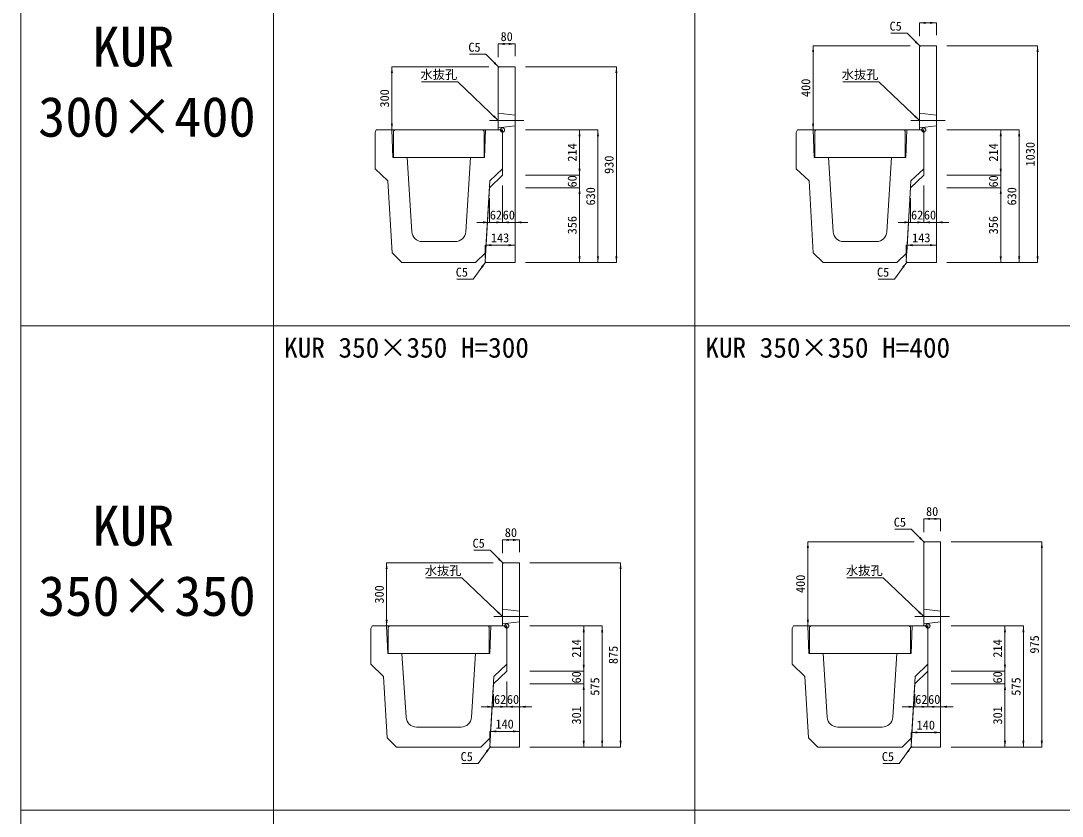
# Model space of a CAD drawing. Units: millimetres at full size, sheet at 1:40. Extents: x 86 to 35886, y -15691 to 10257.
# Drawn here: x 18686 to 23631, y -8769 to -4992 of the extents above; entities that cross this region are included whole.
import ezdxf
from ezdxf.enums import TextEntityAlignment as Align

# ---------------------------------------------------------------- set-up
doc = ezdxf.new("R2010")
doc.units = ezdxf.units.MM
doc.header["$LTSCALE"] = 40
doc.header["$PDMODE"] = 32
doc.header["$PDSIZE"] = 20
doc.linetypes.add('DASHED', pattern=[7.5, 6, -1.5])
doc.linetypes.add('USER1', pattern=[28.575, 19.05, -3.175, 3.175, -3.175])
for name, color, linetype, lineweight in [('パネックスKUR', 2, 'Continuous', 20), ('図枠', 5, 'Continuous', 13), ('寸法線', 7, 'Continuous', 13), ('引出線', 4, 'Continuous', 13), ('本体', 2, 'Continuous', 13), ('補助線', 8, 'USER1', 13)]:
    doc.layers.add(name, color=color, linetype=linetype, lineweight=lineweight)
doc.layers.add('文字', color=7, linetype='Continuous')
doc.styles.add('ＭＳ ゴシック', font='')
doc.styles.get('ＭＳ ゴシック').set_extended_font_data('MS Gothic')

# ---------------------------------------------------------------- blocks, each defined once
blk = doc.blocks.new('filled_arrow')
at = {"color": 0, "linetype": 'Continuous', "lineweight": -2}
blk.add_solid([(7.5, 1.25), (0, 0), (7.5, -1.25)], dxfattribs=at)

msp = doc.modelspace()

# ---------------------------------------------------------------- linework, layer by layer
at = {"layer": 'パネックスKUR'}
for p, q in [((22953.23, -5115.56), (22958.23, -5110.56)), ((22953.23, -5115.56), (22953.23, -5510.56)), ((23033.23, -5110.56), (22958.23, -5110.56)), ((23033.23, -5110.56), (23033.23, -6140.56)), ((20953.23, -5215.56), (20958.23, -5210.56)), ((20953.23, -5215.56), (20953.23, -5510.56)), ((21033.23, -5210.56), (20958.23, -5210.56)), ((21033.23, -5210.56), (21033.23, -6140.56)), ((20973.23, -5510.56), (20953.23, -5510.56)), ((20973.23, -5510.56), (20973.23, -5724.56)), ((22973.23, -5510.56), (22953.23, -5510.56)), ((22973.23, -5510.56), (22973.23, -5724.56)), ((20973.23, -5724.56), (20911.23, -5784.56)), ((22973.23, -5724.56), (22911.23, -5784.56)), ((20911.23, -5784.56), (20890.53, -6135.57)), ((22911.23, -5784.56), (22890.53, -6135.57)), ((20895.23, -6140.56), (20890.53, -6135.57)), ((21033.23, -6140.56), (20895.23, -6140.56)), ((22895.23, -6140.56), (22890.53, -6135.57)), ((23033.23, -6140.56), (22895.23, -6140.56)), ((22973.23, -7470.56), (22978.23, -7465.56)), ((23053.23, -7465.56), (22978.23, -7465.56)), ((23053.23, -7465.56), (23053.23, -8440.56)), ((22973.23, -7470.56), (22973.23, -7865.56)), ((20973.23, -7570.56), (20978.23, -7565.56)), ((20973.23, -7570.56), (20973.23, -7865.56)), ((21053.23, -7565.56), (20978.23, -7565.56)), ((21053.23, -7565.56), (21053.23, -8440.56)), ((20993.23, -7865.56), (20973.23, -7865.56)), ((20993.23, -7865.56), (20993.23, -8079.56)), ((22993.23, -7865.56), (22973.23, -7865.56)), ((22993.23, -7865.56), (22993.23, -8079.56)), ((20993.23, -8079.56), (20931.23, -8139.56)), ((22993.23, -8079.56), (22931.23, -8139.56)), ((20931.23, -8139.56), (20913.53, -8435.57)), ((22931.23, -8139.56), (22913.53, -8435.57)), ((20918.23, -8440.56), (20913.53, -8435.57)), ((21053.23, -8440.56), (20918.23, -8440.56)), ((22918.23, -8440.56), (22913.53, -8435.57)), ((23053.23, -8440.56), (22918.23, -8440.56))]:
    msp.add_line(p, q, dxfattribs=at)
at = {"layer": 'パネックスKUR', "linetype": 'DASHED', "lineweight": 9}
for p, q in [((20953.23, -5430.56), (21033.23, -5440.56)), ((22953.23, -5430.56), (23033.23, -5440.56)), ((20953.23, -5500.56), (21033.23, -5490.56)), ((22953.23, -5500.56), (23033.23, -5490.56)), ((20973.23, -7785.56), (21053.23, -7795.56)), ((22973.23, -7785.56), (23053.23, -7795.56)), ((20973.23, -7855.56), (21053.23, -7845.56)), ((22973.23, -7855.56), (23053.23, -7845.56))]:
    msp.add_line(p, q, dxfattribs=at)
at = {"layer": '図枠'}
for p, q in [((18686.23, -1890.56), (18686.23, -15690.56)), ((19886.23, -1890.56), (19886.23, -15690.56)), ((21886.23, -1890.56), (21886.23, -15690.56)), ((18686.23, -6440.56), (35886.23, -6440.56)), ((18686.23, -8740.56), (35886.23, -8740.56))]:
    msp.add_line(p, q, dxfattribs=at)
at = {"layer": '寸法線'}
for p, q in [((22953.23, -5002.01), (23033.23, -5002.01)), ((22953.23, -5065.56), (22953.23, -5002.01)), ((23033.23, -5060.56), (23033.23, -5002.01)), ((20953.23, -5102.01), (21033.23, -5102.01)), ((20953.23, -5165.56), (20953.23, -5102.01)), ((21033.23, -5160.56), (21033.23, -5102.01)), ((22448.23, -5510.56), (22448.23, -5110.56)), ((22908.23, -5110.56), (22448.23, -5110.56)), ((23083.23, -5110.56), (23514.07, -5110.56)), ((23514.07, -6140.56), (23514.07, -5110.56)), ((20448.23, -5510.56), (20448.23, -5210.56)), ((20908.23, -5210.56), (20448.23, -5210.56)), ((21083.23, -5210.56), (21514.07, -5210.56)), ((21514.07, -6140.56), (21514.07, -5210.56)), ((20903.23, -5510.56), (20448.23, -5510.56)), ((21083.23, -5510.56), (21426.57, -5510.56)), ((21083.23, -5510.56), (21339.07, -5510.56)), ((21339.07, -5510.56), (21339.07, -5724.56)), ((21426.57, -5510.56), (21426.57, -6140.56)), ((22903.23, -5510.56), (22448.23, -5510.56)), ((23083.23, -5510.56), (23426.57, -5510.56)), ((23083.23, -5510.56), (23339.07, -5510.56)), ((23339.07, -5510.56), (23339.07, -5724.56)), ((23426.57, -5510.56), (23426.57, -6140.56)), ((21033.23, -5642.63), (21033.23, -5949.16)), ((21339.07, -5664.56), (21339.07, -5844.56)), ((23033.23, -5642.63), (23033.23, -5949.16)), ((23339.07, -5664.56), (23339.07, -5844.56)), ((21083.23, -5724.56), (21339.07, -5724.56)), ((21083.23, -5724.56), (21339.07, -5724.56)), ((23083.23, -5724.56), (23339.07, -5724.56)), ((23083.23, -5724.56), (23339.07, -5724.56)), ((20973.23, -5774.56), (20973.23, -5949.16)), ((20973.23, -5774.56), (20973.23, -5949.16)), ((21083.23, -5784.56), (21339.07, -5784.56)), ((21083.23, -5784.56), (21339.07, -5784.56)), ((21339.07, -5784.56), (21339.07, -6140.56)), ((22973.23, -5774.56), (22973.23, -5949.16)), ((22973.23, -5774.56), (22973.23, -5949.16)), ((23083.23, -5784.56), (23339.07, -5784.56)), ((23083.23, -5784.56), (23339.07, -5784.56)), ((23339.07, -5784.56), (23339.07, -6140.56)), ((20911.23, -5834.56), (20911.23, -5949.16)), ((22911.23, -5834.56), (22911.23, -5949.16)), ((21033.23, -5949.16), (20851.23, -5949.16)), ((20913.23, -5949.16), (21093.23, -5949.16)), ((23033.23, -5949.16), (22851.23, -5949.16)), ((22913.23, -5949.16), (23093.23, -5949.16)), ((20890.23, -6057.57), (21033.23, -6057.57)), ((20890.23, -6115.56), (20890.23, -6057.57)), ((21033.23, -6115.56), (21033.23, -6057.57)), ((22890.23, -6057.57), (23033.23, -6057.57)), ((22890.23, -6115.56), (22890.23, -6057.57)), ((23033.23, -6115.56), (23033.23, -6057.57)), ((21083.23, -6140.56), (21514.07, -6140.56)), ((21083.23, -6140.56), (21426.57, -6140.56)), ((21083.23, -6140.56), (21339.07, -6140.56)), ((23083.23, -6140.56), (23514.07, -6140.56)), ((23083.23, -6140.56), (23426.57, -6140.56)), ((23083.23, -6140.56), (23339.07, -6140.56)), ((22973.23, -7357.01), (23053.23, -7357.01)), ((22973.23, -7420.56), (22973.23, -7357.01)), ((23053.23, -7415.56), (23053.23, -7357.01)), ((20973.23, -7457.01), (21053.23, -7457.01)), ((20973.23, -7520.56), (20973.23, -7457.01)), ((21053.23, -7515.56), (21053.23, -7457.01)), ((22423.23, -7865.56), (22423.23, -7465.56)), ((22928.23, -7465.56), (22423.23, -7465.56)), ((23103.23, -7465.56), (23534.07, -7465.56)), ((23534.07, -8440.56), (23534.07, -7465.56)), ((20423.23, -7865.56), (20423.23, -7565.56)), ((20928.23, -7565.56), (20423.23, -7565.56)), ((21103.23, -7565.56), (21534.07, -7565.56)), ((21534.07, -8440.56), (21534.07, -7565.56)), ((20923.23, -7865.56), (20423.23, -7865.56)), ((21103.23, -7865.56), (21446.57, -7865.56)), ((21103.23, -7865.56), (21359.07, -7865.56)), ((21359.07, -7865.56), (21359.07, -8079.56)), ((21446.57, -7865.56), (21446.57, -8440.56)), ((22923.23, -7865.56), (22423.23, -7865.56)), ((23103.23, -7865.56), (23446.57, -7865.56)), ((23103.23, -7865.56), (23359.07, -7865.56)), ((23359.07, -7865.56), (23359.07, -8079.56)), ((23446.57, -7865.56), (23446.57, -8440.56)), ((21359.07, -8019.56), (21359.07, -8199.56)), ((23359.07, -8019.56), (23359.07, -8199.56)), ((21103.23, -8079.56), (21359.07, -8079.56)), ((21103.23, -8079.56), (21359.07, -8079.56)), ((22993.23, -8074.56), (22993.23, -8249.16)), ((23103.23, -8079.56), (23359.07, -8079.56)), ((23103.23, -8079.56), (23359.07, -8079.56)), ((20993.23, -8129.56), (20993.23, -8249.16)), ((20993.23, -8129.56), (20993.23, -8249.16)), ((21103.23, -8139.56), (21359.07, -8139.56)), ((21103.23, -8139.56), (21359.07, -8139.56)), ((21359.07, -8139.56), (21359.07, -8440.56)), ((22993.23, -8129.56), (22993.23, -8249.16)), ((23103.23, -8139.56), (23359.07, -8139.56)), ((23103.23, -8139.56), (23359.07, -8139.56)), ((23359.07, -8139.56), (23359.07, -8440.56)), ((20931.23, -8189.56), (20931.23, -8249.16)), ((21053.23, -8189.56), (21053.23, -8249.16)), ((22931.23, -8189.56), (22931.23, -8249.16)), ((23053.23, -8189.56), (23053.23, -8249.16)), ((21053.23, -8249.16), (20871.23, -8249.16)), ((20933.23, -8249.16), (21113.23, -8249.16)), ((23053.23, -8249.16), (22871.23, -8249.16)), ((22933.23, -8249.16), (23113.23, -8249.16)), ((20913.23, -8366.05), (21053.23, -8366.05)), ((20913.23, -8415.56), (20913.23, -8366.05)), ((21053.23, -8415.56), (21053.23, -8366.05)), ((22913.23, -8371.04), (23053.23, -8371.04)), ((22913.23, -8415.56), (22913.23, -8371.04)), ((23053.23, -8415.56), (23053.23, -8371.04)), ((21103.23, -8440.56), (21534.07, -8440.56)), ((21103.23, -8440.56), (21446.57, -8440.56)), ((21103.23, -8440.56), (21359.07, -8440.56)), ((23103.23, -8440.56), (23534.07, -8440.56)), ((23103.23, -8440.56), (23446.57, -8440.56)), ((23103.23, -8440.56), (23359.07, -8440.56))]:
    msp.add_line(p, q, dxfattribs=at)
at = {"layer": '引出線'}
for points in [[(22955.73, -5113.06), (22894.24, -5050.35), (22816.47, -5050.35)], [(20955.73, -5213.06), (20894.24, -5150.35), (20816.47, -5150.35)], [(20953.23, -5465.56), (20760.77, -5282.12), (20589.03, -5282.12)], [(22953.23, -5465.56), (22760.77, -5282.12), (22589.03, -5282.12)], [(20892.88, -6138.07), (20834.45, -6218.33), (20756.68, -6218.33)], [(22892.88, -6138.07), (22834.45, -6218.33), (22756.68, -6218.33)], [(22975.73, -7468.06), (22914.24, -7405.35), (22836.47, -7405.35)], [(20975.73, -7568.06), (20914.24, -7505.35), (20836.47, -7505.35)], [(20973.23, -7820.56), (20780.77, -7637.12), (20609.03, -7637.12)], [(22973.23, -7820.56), (22780.77, -7637.12), (22609.03, -7637.12)], [(20915.88, -8438.07), (20857.45, -8518.33), (20779.69, -8518.33)], [(22915.88, -8438.07), (22857.45, -8518.33), (22779.69, -8518.33)]]:
    msp.add_lwpolyline(points, dxfattribs=at)
at = {"layer": '本体'}
for p, q in [((20368.23, -5522.56), (20374.23, -5510.56)), ((20368.23, -5522.56), (20368.23, -5694.56)), ((20374.23, -5510.56), (20448.23, -5510.56)), ((20448.23, -5510.56), (20453.23, -5640.56)), ((20893.23, -5510.56), (20888.23, -5640.56)), ((20893.23, -5510.56), (20967.23, -5510.56)), ((20973.23, -5522.56), (20967.23, -5510.56)), ((20973.23, -5522.56), (20973.23, -5694.56)), ((22368.23, -5522.56), (22374.23, -5510.56)), ((22368.23, -5522.56), (22368.23, -5694.56)), ((22374.23, -5510.56), (22448.23, -5510.56)), ((22448.23, -5510.56), (22453.23, -5640.56)), ((22893.23, -5510.56), (22888.23, -5640.56)), ((22893.23, -5510.56), (22967.23, -5510.56)), ((22973.23, -5522.56), (22967.23, -5510.56)), ((22973.23, -5522.56), (22973.23, -5694.56)), ((20453.23, -5640.56), (20520.73, -5640.56)), ((20520.73, -5640.56), (20542.8, -5993.68)), ((20820.73, -5640.56), (20798.66, -5993.68)), ((20820.73, -5640.56), (20888.23, -5640.56)), ((22453.23, -5640.56), (22520.73, -5640.56)), ((22520.73, -5640.56), (22542.8, -5993.68)), ((22820.73, -5640.56), (22798.66, -5993.68)), ((22820.73, -5640.56), (22888.23, -5640.56)), ((20368.23, -5694.56), (20428.73, -5752.56)), ((20973.23, -5694.56), (20912.73, -5752.56)), ((22368.23, -5694.56), (22428.73, -5752.56)), ((22973.23, -5694.56), (22912.73, -5752.56)), ((20428.73, -5752.56), (20448.87, -6093.7)), ((20912.73, -5752.56), (20892.6, -6093.7)), ((22428.73, -5752.56), (22448.87, -6093.7)), ((22912.73, -5752.56), (22892.6, -6093.7)), ((20592.7, -6040.56), (20748.76, -6040.56)), ((22592.7, -6040.56), (22748.76, -6040.56)), ((20495.73, -6140.56), (20448.87, -6093.7)), ((20845.73, -6140.56), (20892.6, -6093.7)), ((22495.73, -6140.56), (22448.87, -6093.7)), ((22845.73, -6140.56), (22892.6, -6093.7)), ((20495.73, -6140.56), (20845.73, -6140.56)), ((22495.73, -6140.56), (22845.73, -6140.56)), ((20348.23, -7877.56), (20354.23, -7865.56)), ((20348.23, -7877.56), (20348.23, -8047.56)), ((20354.23, -7865.56), (20423.23, -7865.56)), ((20423.23, -7865.56), (20428.23, -7995.56)), ((20918.23, -7865.56), (20913.23, -7995.56)), ((20918.23, -7865.56), (20987.23, -7865.56)), ((20993.23, -7877.56), (20987.23, -7865.56)), ((20993.23, -7877.56), (20993.23, -8047.56)), ((22348.23, -7877.56), (22354.23, -7865.56)), ((22348.23, -7877.56), (22348.23, -8047.56)), ((22354.23, -7865.56), (22423.23, -7865.56)), ((22423.23, -7865.56), (22428.23, -7995.56)), ((22918.23, -7865.56), (22913.23, -7995.56)), ((22918.23, -7865.56), (22987.23, -7865.56)), ((22993.23, -7877.56), (22987.23, -7865.56)), ((22993.23, -7877.56), (22993.23, -8047.56)), ((20428.23, -7995.56), (20495.73, -7995.56)), ((20495.73, -7995.56), (20515.22, -8298.77)), ((20845.73, -7995.56), (20826.24, -8298.77)), ((20845.73, -7995.56), (20913.23, -7995.56)), ((22428.23, -7995.56), (22495.73, -7995.56)), ((22495.73, -7995.56), (22515.22, -8298.77)), ((22845.73, -7995.56), (22826.24, -8298.77)), ((22845.73, -7995.56), (22913.23, -7995.56)), ((20348.23, -8047.56), (20408.73, -8105.56)), ((20993.23, -8047.56), (20932.73, -8105.56)), ((22348.23, -8047.56), (22408.73, -8105.56)), ((22993.23, -8047.56), (22932.73, -8105.56)), ((20408.73, -8105.56), (20426.29, -8396.12)), ((20932.73, -8105.56), (20915.18, -8396.12)), ((22408.73, -8105.56), (22426.29, -8396.12)), ((22932.73, -8105.56), (22915.18, -8396.12)), ((20565.12, -8345.56), (20776.34, -8345.56)), ((22565.12, -8345.56), (22776.34, -8345.56)), ((20470.73, -8440.56), (20426.29, -8396.12)), ((20870.73, -8440.56), (20915.18, -8396.12)), ((22470.73, -8440.56), (22426.29, -8396.12)), ((22870.73, -8440.56), (22915.18, -8396.12)), ((20470.73, -8440.56), (20870.73, -8440.56)), ((22470.73, -8440.56), (22870.73, -8440.56))]:
    msp.add_line(p, q, dxfattribs=at)
at = {"layer": '本体', "lineweight": 20}
for points in [[(20455.73, -5640.56), (20455.73, -5516.56), (20461.73, -5510.56), (20879.73, -5510.56), (20885.73, -5516.56), (20885.73, -5640.56)], [(22455.73, -5640.56), (22455.73, -5516.56), (22461.73, -5510.56), (22879.73, -5510.56), (22885.73, -5516.56), (22885.73, -5640.56)], [(20430.73, -7995.56), (20430.73, -7871.56), (20436.73, -7865.56), (20904.73, -7865.56), (20910.73, -7871.56), (20910.73, -7995.56)], [(22430.73, -7995.56), (22430.73, -7871.56), (22436.73, -7865.56), (22904.73, -7865.56), (22910.73, -7871.56), (22910.73, -7995.56)]]:
    msp.add_lwpolyline(points, close=True, dxfattribs=at)
at = {"layer": '本体'}
for centre, start, end in [((20592.7, -5990.56), 183.57633, 270), ((20748.76, -5990.56), 270, 356.42367), ((22592.7, -5990.56), 183.57633, 270), ((22748.76, -5990.56), 270, 356.42367), ((20565.12, -8295.56), 183.67824, 270), ((20776.34, -8295.56), 270, 356.32176), ((22565.12, -8295.56), 183.67824, 270), ((22776.34, -8295.56), 270, 356.32176)]:
    msp.add_arc(centre, 50, start, end, dxfattribs=at)
at = {"layer": '補助線'}
for p, q in [((20911.37, -5465.56), (21075.09, -5465.56)), ((22911.37, -5465.56), (23075.09, -5465.56)), ((20931.37, -7820.56), (21095.09, -7820.56)), ((22931.37, -7820.56), (23095.09, -7820.56))]:
    msp.add_line(p, q, dxfattribs=at)
for p in [(20973.23, -5510.56), (22973.23, -5510.56), (20993.23, -7865.56), (22993.23, -7865.56)]:
    msp.add_point(p, dxfattribs=at)

# ---------------------------------------------------------------- block references
at = {"layer": '寸法線', "xscale": 4, "yscale": 4}
for p in [(22953.23, -5002.01), (20953.23, -5102.01), (20973.23, -5949.16), (21033.23, -5949.16), (22973.23, -5949.16), (23033.23, -5949.16), (20890.23, -6057.57), (22890.23, -6057.57), (22973.23, -7357.01), (20973.23, -7457.01), (20993.23, -8249.16), (21053.23, -8249.16), (22993.23, -8249.16), (23053.23, -8249.16), (20913.23, -8366.05), (22913.23, -8371.04)]:
    msp.add_blockref('filled_arrow', p, dxfattribs=at)
for p, rotation in [((23033.23, -5002.01), 180), ((21033.23, -5102.01), 180), ((22448.23, -5110.56), 270), ((23514.07, -5110.56), 270), ((20448.23, -5210.56), 270), ((21514.07, -5210.56), 270), ((20448.23, -5510.56), 90), ((22448.23, -5510.56), 90), ((21339.07, -5510.56), 270), ((21426.57, -5510.56), 270), ((23339.07, -5510.56), 270), ((23426.57, -5510.56), 270), ((21339.07, -5724.56), 90), ((21339.07, -5724.56), 90), ((23339.07, -5724.56), 90), ((23339.07, -5724.56), 90), ((21339.07, -5784.56), 270), ((21339.07, -5784.56), 270), ((23339.07, -5784.56), 270), ((23339.07, -5784.56), 270), ((20911.23, -5949.16), 180), ((20973.23, -5949.16), 180), ((22911.23, -5949.16), 180), ((22973.23, -5949.16), 180), ((21033.23, -6057.57), 180), ((23033.23, -6057.57), 180), ((21339.07, -6140.56), 90), ((21426.57, -6140.56), 90), ((21514.07, -6140.56), 90), ((23339.07, -6140.56), 90), ((23426.57, -6140.56), 90), ((23514.07, -6140.56), 90), ((23053.23, -7357.01), 180), ((21053.23, -7457.01), 180), ((22423.23, -7465.56), 270), ((23534.07, -7465.56), 270), ((20423.23, -7565.56), 270), ((21534.07, -7565.56), 270), ((20423.23, -7865.56), 90), ((22423.23, -7865.56), 90), ((21359.07, -7865.56), 270), ((21446.57, -7865.56), 270), ((23359.07, -7865.56), 270), ((23446.57, -7865.56), 270), ((21359.07, -8079.56), 90), ((21359.07, -8079.56), 90), ((23359.07, -8079.56), 90), ((23359.07, -8079.56), 90), ((21359.07, -8139.56), 270), ((21359.07, -8139.56), 270), ((23359.07, -8139.56), 270), ((23359.07, -8139.56), 270), ((20931.23, -8249.16), 180), ((20993.23, -8249.16), 180), ((22931.23, -8249.16), 180), ((22993.23, -8249.16), 180), ((21053.23, -8366.05), 180), ((23053.23, -8371.04), 180), ((21359.07, -8440.56), 90), ((21446.57, -8440.56), 90), ((21534.07, -8440.56), 90), ((23359.07, -8440.56), 90), ((23446.57, -8440.56), 90), ((23534.07, -8440.56), 90)]:
    msp.add_blockref('filled_arrow', p, dxfattribs=dict(at, rotation=rotation))
at = {"layer": '引出線', "xscale": 4, "yscale": 4}
for p, rotation in [((22955.73, -5113.06), 134.4), ((20955.73, -5213.06), 134.4), ((20953.23, -5465.56), 136.4), ((22953.23, -5465.56), 136.4), ((20892.88, -6138.07), 233.9), ((22892.88, -6138.07), 233.9), ((22975.73, -7468.06), 134.4), ((20975.73, -7568.06), 134.4), ((20973.23, -7820.56), 136.4), ((22973.23, -7820.56), 136.4), ((20915.88, -8438.07), 233.9), ((22915.88, -8438.07), 233.9)]:
    msp.add_blockref('filled_arrow', p, dxfattribs=dict(at, rotation=rotation))

# ---------------------------------------------------------------- texts
at = {"layer": '寸法線', "style": 'ＭＳ ゴシック'}
for s, p in [('80', (20993.23, -5067.01)), ('62', (20942.23, -5914.16)), ('60', (21003.23, -5914.16)), ('62', (22942.23, -5914.16)), ('60', (23003.23, -5914.16)), ('143', (20961.73, -6022.57)), ('143', (22961.73, -6022.57)), ('80', (23013.23, -7322.01)), ('80', (21013.23, -7422.01)), ('62', (20962.23, -8214.16)), ('60', (21023.23, -8214.16)), ('62', (22962.23, -8214.16)), ('60', (23023.23, -8214.16)), ('140', (20983.23, -8331.05)), ('140', (22983.23, -8336.04))]:
    msp.add_text(s, height=42.72, dxfattribs=at).set_placement(p, align=Align.MIDDLE_CENTER)
for s, p in [('400', (22413.23, -5310.56)), ('300', (20413.23, -5360.56)), ('214', (21304.07, -5617.56)), ('214', (23304.07, -5617.56)), ('1030', (23479.07, -5625.56)), ('930', (21479.07, -5675.56)), ('60', (21304.07, -5754.56)), ('60', (23304.07, -5754.56)), ('630', (21391.57, -5825.56)), ('630', (23391.57, -5825.56)), ('356', (21304.07, -5962.56)), ('356', (23304.07, -5962.56)), ('400', (22388.23, -7665.56)), ('300', (20388.23, -7715.56)), ('214', (21324.07, -7972.56)), ('214', (23324.07, -7972.56)), ('975', (23499.07, -7953.06)), ('875', (21499.07, -8003.06)), ('60', (21324.07, -8109.56)), ('60', (23324.07, -8109.56)), ('575', (21411.57, -8153.06)), ('575', (23411.57, -8153.06)), ('301', (21324.07, -8290.06)), ('301', (23324.07, -8290.06))]:
    msp.add_text(s, height=42.72, rotation=90, dxfattribs=at).set_placement(p, align=Align.MIDDLE_CENTER)
at = {"layer": '引出線', "style": 'ＭＳ ゴシック'}
for s, p in [('C5', (22869.24, -4996.35)), ('C5', (20869.24, -5096.35)), ('水抜孔', (20758.52, -5225.83)), ('水抜孔', (22758.52, -5225.83)), ('C5', (20809.45, -6164.33)), ('C5', (22809.45, -6164.33)), ('C5', (22889.24, -7351.35)), ('C5', (20889.24, -7451.35)), ('水抜孔', (20778.52, -7580.83)), ('水抜孔', (22778.52, -7580.83)), ('C5', (20832.45, -8464.33)), ('C5', (22832.45, -8464.33))]:
    msp.add_text(s, height=42.72, dxfattribs=at).set_placement(p, align=Align.TOP_RIGHT)
at = {"layer": '文字', "style": 'ＭＳ ゴシック'}
for s, p in [('KUR ', (19027.23, -5019.4)), ('300×400', (18768.23, -5352.73)), ('KUR ', (19027.23, -7294.4)), ('350×350', (18768.23, -7627.73))]:
    msp.add_text(s, height=189.9, dxfattribs=at).set_placement(p, align=Align.TOP_LEFT)
for s, p in [('KUR 350×350 H=300', (19936.23, -6620.06)), ('KUR 350×350 H=400', (21936.23, -6620.06))]:
    msp.add_text(s, height=94.94, dxfattribs=at).set_placement(p, align=Align.BOTTOM_LEFT)

doc.saveas('drawing.dxf')
